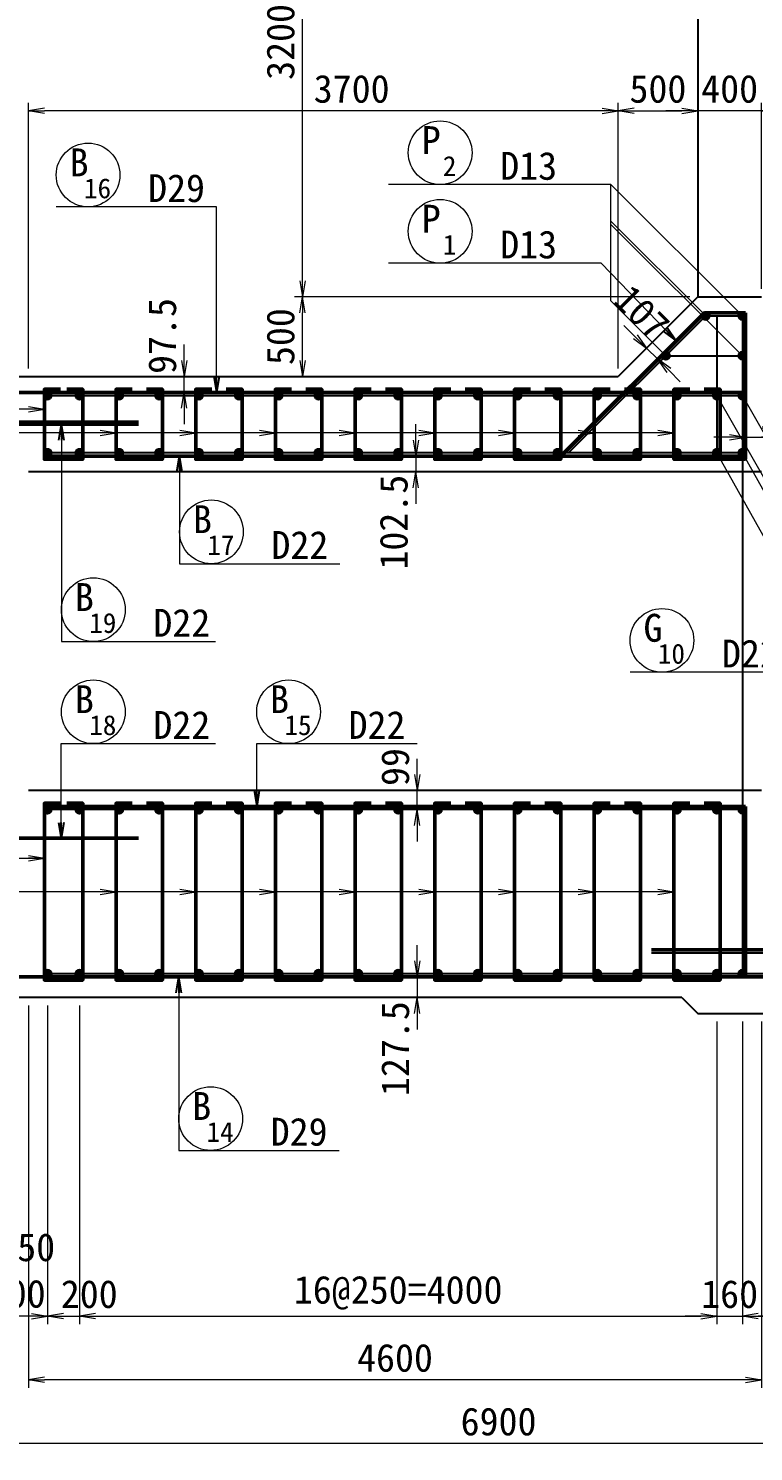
# Model space of a CAD drawing. Header units: millimetres. Extents: x 169470 to 758170, y -17820 to 11880.
# Drawn here: x 219356 to 223906, y -6167 to 2768 of the extents above; entities that cross this region are included whole.
import ezdxf
from ezdxf.enums import TextEntityAlignment as Align

# ---------------------------------------------------------------- set-up
doc = ezdxf.new("R2010")
doc.units = ezdxf.units.MM
doc.header["$LTSCALE"] = 50
doc.header["$PDSIZE"] = 300
doc.layers.get('Defpoints').update_dxf_attribs({"color": 151})
for name, color, linetype, lineweight in [('D-STR', 1, 'Continuous', 25), ('D-STR-DIM', 7, 'Continuous', 13), ('D-STR-HTXT', 7, 'Continuous', 13), ('D-STR-STR1', 2, 'Continuous', 50), ('D-STR-STR2', 6, 'Continuous', 50), ('D-STR-STR3', 4, 'Continuous', 50), ('D-STR-TXT', 7, 'Continuous', 13)]:
    doc.layers.add(name, color=color, linetype=linetype, lineweight=lineweight)
doc.styles.add('YOKO_GOTHIC', font='MS Gothic.ttf')
doc.dimstyles.new('S50', dxfattribs={"dimscale": 50, "dimtxt": 3.5, "dimasz": 2, "dimexe": 1, "dimexo": 1, "dimgap": 1, "dimtad": 1, "dimdec": 0, "dimzin": 1, "dimdsep": 46, "dimtxsty": 'YOKO_GOTHIC', "dimblk": 'OPEN', "dimcen": 0, "dimclrd": 256, "dimclre": 256, "dimclrt": 256, "dimaunit": 1, "dimadec": 3, "dimazin": 0, "dimtfac": 1, "dimtdec": 0, "dimtix": 1, "dimtmove": 2, "dimatfit": 3, "dimldrblk": 'OPEN', "dimfxl": 1, "dimlwd": -1, "dimlwe": -1, "dimarcsym": 2})

# ---------------------------------------------------------------- blocks, each defined once
blk = doc.blocks.new('0930-1')
at = {"layer": 'D-STR-STR2'}
for radius in [20, 10]:
    blk.add_circle((1654010.5, -311924.3), radius, dxfattribs=at)
blk = doc.blocks.new('_Open')
at = {"color": 0, "linetype": 'ByBlock', "lineweight": -2}
for p, q in [((-1, 0.167), (0, 0)), ((-1, -0.167), (0, 0)), ((0, 0), (-1, 0))]:
    blk.add_line(p, q, dxfattribs=at)
blk = doc.blocks.new('*D4593')
at = {"layer": 'D-STR-DIM', "transparency": 16777216}
for p, q in [((223456.1, 2250.7), (223356.1, 2250.7)), ((223556.1, 1133.5), (223556.1, 2300.7)), ((223956.1, 2250.7), (223556.1, 2250.7)), ((223956.1, 1133.5), (223956.1, 2300.7)), ((224056.1, 2250.7), (224156.1, 2250.7))]:
    blk.add_line(p, q, dxfattribs=at)
at = {"layer": 'Defpoints', "color": 0, "transparency": 16777216}
for p in [(223556.1, 2250.7), (223556.1, 1083.5), (223956.1, 1083.5)]:
    blk.add_point(p, dxfattribs=at)
at = {"layer": 'D-STR-DIM', "transparency": 16777216, "xscale": 100, "yscale": 100, "zscale": 100}
blk.add_blockref('_Open', (223556.1, 2250.7), dxfattribs=at)
at = {"layer": 'D-STR-DIM', "transparency": 16777216, "xscale": 100, "yscale": 100, "zscale": 100, "rotation": 180}
blk.add_blockref('_Open', (223956.1, 2250.7), dxfattribs=at)
at = {"layer": 'D-STR-DIM', "transparency": 16777216, "insert": (223756.1, 2388.2), "char_height": 175, "attachment_point": 5, "style": 'YOKO_GOTHIC'}
blk.add_mtext('400', dxfattribs=at)
blk = doc.blocks.new('*D4063')
at = {"layer": 'D-STR-DIM', "transparency": 16777216}
for p, q in [((219355.8, 633.5), (219355.8, 2300.7)), ((222956.1, 2250.7), (219455.8, 2250.7)), ((223056.1, 633.5), (223056.1, 2300.7))]:
    blk.add_line(p, q, dxfattribs=at)
at = {"layer": 'Defpoints', "color": 0, "transparency": 16777216}
for p in [(219355.8, 2250.7), (219355.8, 583.5), (223056.1, 583.5)]:
    blk.add_point(p, dxfattribs=at)
at = {"layer": 'D-STR-DIM', "transparency": 16777216, "xscale": 100, "yscale": 100, "zscale": 100, "rotation": 180}
blk.add_blockref('_Open', (219355.8, 2250.7), dxfattribs=at)
at = {"layer": 'D-STR-DIM', "transparency": 16777216, "xscale": 100, "yscale": 100, "zscale": 100}
blk.add_blockref('_Open', (223056.1, 2250.7), dxfattribs=at)
at = {"layer": 'D-STR-DIM', "transparency": 16777216, "insert": (221384.2, 2388.2), "char_height": 175, "attachment_point": 5, "style": 'YOKO_GOTHIC'}
blk.add_mtext('3700', dxfattribs=at)
blk = doc.blocks.new('*D4594')
at = {"layer": 'D-STR-DIM', "transparency": 16777216}
for p, q in [((223506.1, 1083.5), (221026, 1083.5)), ((221076, 683.5), (221076, 983.5))]:
    blk.add_line(p, q, dxfattribs=at)
at = {"layer": 'Defpoints', "color": 0, "transparency": 16777216}
for p in [(221076, 1083.5), (223556.1, 1083.5), (221076, 583.5)]:
    blk.add_point(p, dxfattribs=at)
at = {"layer": 'D-STR-DIM', "transparency": 16777216, "xscale": 100, "yscale": 100, "zscale": 100}
for p, rotation in [((221076, 1083.5), 90), ((221076, 583.5), 270)]:
    blk.add_blockref('_Open', p, dxfattribs=dict(at, rotation=rotation))
at = {"layer": 'D-STR-DIM', "transparency": 16777216, "insert": (220938.5, 833.5), "char_height": 175, "attachment_point": 5, "rotation": 90, "style": 'YOKO_GOTHIC'}
blk.add_mtext('500', dxfattribs=at)
blk = doc.blocks.new('*D4595')
at = {"layer": 'D-STR-DIM', "transparency": 16777216}
for p, q in [((222356.1, 4283.5), (221026, 4283.5)), ((221076, 1183.5), (221076, 4183.5)), ((223506.1, 1083.5), (221026, 1083.5))]:
    blk.add_line(p, q, dxfattribs=at)
at = {"layer": 'Defpoints', "color": 0, "transparency": 16777216}
for p in [(221076, 4283.5), (222406.1, 4283.5), (223556.1, 1083.5)]:
    blk.add_point(p, dxfattribs=at)
at = {"layer": 'D-STR-DIM', "transparency": 16777216, "xscale": 100, "yscale": 100, "zscale": 100}
for p, rotation in [((221076, 4283.5), 90), ((221076, 1083.5), 270)]:
    blk.add_blockref('_Open', p, dxfattribs=dict(at, rotation=rotation))
at = {"layer": 'D-STR-DIM', "transparency": 16777216, "insert": (220938.5, 2683.5), "char_height": 175, "attachment_point": 5, "rotation": 90, "style": 'YOKO_GOTHIC'}
blk.add_mtext('3200', dxfattribs=at)
blk = doc.blocks.new('*D4596')
at = {"layer": 'D-STR-DIM', "transparency": 16777216}
for p, q in [((223056.1, 633.5), (223056.1, 2300.7)), ((223156.1, 2250.7), (223456.1, 2250.7)), ((223556.1, 1133.5), (223556.1, 2300.7))]:
    blk.add_line(p, q, dxfattribs=at)
at = {"layer": 'Defpoints', "color": 0, "transparency": 16777216}
for p in [(223556.1, 2250.7), (223556.1, 1083.5), (223056.1, 583.5)]:
    blk.add_point(p, dxfattribs=at)
at = {"layer": 'D-STR-DIM', "transparency": 16777216, "xscale": 100, "yscale": 100, "zscale": 100, "rotation": 180}
blk.add_blockref('_Open', (223056.1, 2250.7), dxfattribs=at)
at = {"layer": 'D-STR-DIM', "transparency": 16777216, "xscale": 100, "yscale": 100, "zscale": 100}
blk.add_blockref('_Open', (223556.1, 2250.7), dxfattribs=at)
at = {"layer": 'D-STR-DIM', "transparency": 16777216, "insert": (223306.1, 2388.2), "char_height": 175, "attachment_point": 5, "style": 'YOKO_GOTHIC'}
blk.add_mtext('500', dxfattribs=at)
blk = doc.blocks.new('*D4597')
at = {"layer": 'D-STR-DIM', "transparency": 16777216}
for p, q in [((223163.8, 832.6), (223093.1, 903.3)), ((223234.5, 761.9), (223305.2, 691.2)), ((223375.9, 620.5), (223446.6, 549.7))]:
    blk.add_line(p, q, dxfattribs=at)
at = {"layer": 'Defpoints', "color": 0, "transparency": 16777216}
for p in [(223234.5, 761.9), (223305.2, 691.2), (223305.2, 691.2)]:
    blk.add_point(p, dxfattribs=at)
at = {"layer": 'D-STR-DIM', "transparency": 16777216, "xscale": 100, "yscale": 100, "zscale": 100}
for p, rotation in [((223234.5, 761.9), 315.0000000000006), ((223305.2, 691.2), 135.0000000000006)]:
    blk.add_blockref('_Open', p, dxfattribs=dict(at, rotation=rotation))
at = {"layer": 'D-STR-DIM', "transparency": 16777216, "insert": (223205, 985.8), "char_height": 175, "attachment_point": 5, "rotation": 315, "style": 'YOKO_GOTHIC'}
blk.add_mtext('107', dxfattribs=at)
blk = doc.blocks.new('*D4067')
at = {"layer": 'D-STR-DIM', "transparency": 16777216}
for p, q in [((223756.1, 201.8), (223656.1, 201.8)), ((223856.1, 201.8), (223956.1, 201.8)), ((224056.1, 201.8), (224156.1, 201.8))]:
    blk.add_line(p, q, dxfattribs=at)
at = {"layer": 'Defpoints', "color": 0, "transparency": 16777216}
for p in [(223856.1, 201.8), (223956.1, 201.8), (223956.1, 201.8)]:
    blk.add_point(p, dxfattribs=at)
at = {"layer": 'D-STR-DIM', "transparency": 16777216, "xscale": 100, "yscale": 100, "zscale": 100}
blk.add_blockref('_Open', (223856.1, 201.8), dxfattribs=at)
at = {"layer": 'D-STR-DIM', "transparency": 16777216, "xscale": 100, "yscale": 100, "zscale": 100, "rotation": 180}
blk.add_blockref('_Open', (223956.1, 201.8), dxfattribs=at)
at = {"layer": 'D-STR-DIM', "transparency": 16777216, "insert": (224243.9, 339.3), "char_height": 175, "attachment_point": 5, "style": 'YOKO_GOTHIC'}
blk.add_mtext('105.5', dxfattribs=at)
blk = doc.blocks.new('*D4068')
at = {"layer": 'D-STR-DIM', "transparency": 16777216}
for p, q in [((220334, 683.5), (220334, 783.5)), ((220334, 483.5), (220334, 583.5)), ((220334, 383.5), (220334, 283.5))]:
    blk.add_line(p, q, dxfattribs=at)
at = {"layer": 'Defpoints', "color": 0, "transparency": 16777216}
for p in [(220334, 583.5), (220334, 583.5), (220334, 483.5)]:
    blk.add_point(p, dxfattribs=at)
at = {"layer": 'D-STR-DIM', "transparency": 16777216, "xscale": 100, "yscale": 100, "zscale": 100}
for p, rotation in [((220334, 583.5), 270), ((220334, 483.5), 90)]:
    blk.add_blockref('_Open', p, dxfattribs=dict(at, rotation=rotation))
at = {"layer": 'D-STR-DIM', "transparency": 16777216, "insert": (220196.5, 837.3), "char_height": 175, "attachment_point": 5, "rotation": 90, "style": 'YOKO_GOTHIC'}
blk.add_mtext('97.5', dxfattribs=at)
blk = doc.blocks.new('*D4598')
at = {"layer": 'D-STR-DIM', "transparency": 16777216}
for p, q in [((221786.6, 183.5), (221786.6, 283.5)), ((221786.6, 83.5), (221786.6, -16.5)), ((221786.6, -116.5), (221786.6, -216.5))]:
    blk.add_line(p, q, dxfattribs=at)
at = {"layer": 'Defpoints', "color": 0, "transparency": 16777216}
for p in [(221786.6, 83.5), (221786.6, -16.5), (221786.6, -16.5)]:
    blk.add_point(p, dxfattribs=at)
at = {"layer": 'D-STR-DIM', "transparency": 16777216, "xscale": 100, "yscale": 100, "zscale": 100}
for p, rotation in [((221786.6, 83.5), 270), ((221786.6, -16.5), 90)]:
    blk.add_blockref('_Open', p, dxfattribs=dict(at, rotation=rotation))
at = {"layer": 'D-STR-DIM', "transparency": 16777216, "insert": (221649.1, -331.6), "char_height": 175, "attachment_point": 5, "rotation": 90, "style": 'YOKO_GOTHIC'}
blk.add_mtext('102.5', dxfattribs=at)
blk = doc.blocks.new('*D4079')
at = {"layer": 'D-STR-DIM', "transparency": 16777216}
for p, q in [((218855.8, -3366.5), (218855.8, -6166.5)), ((225756.1, -3366.5), (225756.1, -6166.5)), ((225656.1, -6116.5), (218955.8, -6116.5))]:
    blk.add_line(p, q, dxfattribs=at)
at = {"layer": 'Defpoints', "color": 0, "transparency": 16777216}
for p in [(218855.8, -3316.5), (225756.1, -3316.5), (218855.8, -6116.5)]:
    blk.add_point(p, dxfattribs=at)
at = {"layer": 'D-STR-DIM', "transparency": 16777216, "xscale": 100, "yscale": 100, "zscale": 100, "rotation": 180}
blk.add_blockref('_Open', (218855.8, -6116.5), dxfattribs=at)
at = {"layer": 'D-STR-DIM', "transparency": 16777216, "xscale": 100, "yscale": 100, "zscale": 100}
blk.add_blockref('_Open', (225756.1, -6116.5), dxfattribs=at)
at = {"layer": 'D-STR-DIM', "transparency": 16777216, "insert": (222306, -5979), "char_height": 175, "attachment_point": 5, "style": 'YOKO_GOTHIC'}
blk.add_mtext('6900', dxfattribs=at)
blk = doc.blocks.new('*D4082')
at = {"layer": 'D-STR-DIM', "transparency": 16777216}
for p, q in [((219355.8, -3366.5), (219355.8, -5766.5)), ((223956.1, -3466.5), (223956.1, -5766.5)), ((223856.1, -5716.5), (219455.8, -5716.5))]:
    blk.add_line(p, q, dxfattribs=at)
at = {"layer": 'Defpoints', "color": 0, "transparency": 16777216}
for p in [(219355.8, -3316.5), (223956.1, -3416.5), (219355.8, -5716.5)]:
    blk.add_point(p, dxfattribs=at)
at = {"layer": 'D-STR-DIM', "transparency": 16777216, "xscale": 100, "yscale": 100, "zscale": 100, "rotation": 180}
blk.add_blockref('_Open', (219355.8, -5716.5), dxfattribs=at)
at = {"layer": 'D-STR-DIM', "transparency": 16777216, "xscale": 100, "yscale": 100, "zscale": 100}
blk.add_blockref('_Open', (223956.1, -5716.5), dxfattribs=at)
at = {"layer": 'D-STR-DIM', "transparency": 16777216, "insert": (221656, -5579), "char_height": 175, "attachment_point": 5, "style": 'YOKO_GOTHIC'}
blk.add_mtext('4600', dxfattribs=at)
blk = doc.blocks.new('*D4083')
at = {"layer": 'D-STR-DIM', "transparency": 16777216}
for p, q in [((219475.8, -3366.5), (219475.8, -5366.5)), ((219675.8, -3366.5), (219675.8, -5366.5)), ((219375.8, -5316.5), (219275.8, -5316.5)), ((219475.8, -5316.5), (219675.8, -5316.5)), ((219775.8, -5316.5), (219875.8, -5316.5))]:
    blk.add_line(p, q, dxfattribs=at)
at = {"layer": 'Defpoints', "color": 0, "transparency": 16777216}
for p in [(219475.8, -3316.5), (219675.8, -3316.5), (219675.8, -5316.5)]:
    blk.add_point(p, dxfattribs=at)
at = {"layer": 'D-STR-DIM', "transparency": 16777216, "xscale": 100, "yscale": 100, "zscale": 100}
blk.add_blockref('_Open', (219475.8, -5316.5), dxfattribs=at)
at = {"layer": 'D-STR-DIM', "transparency": 16777216, "xscale": 100, "yscale": 100, "zscale": 100, "rotation": 180}
blk.add_blockref('_Open', (219675.8, -5316.5), dxfattribs=at)
at = {"layer": 'D-STR-DIM', "transparency": 16777216, "insert": (219737.2, -5179), "char_height": 175, "attachment_point": 5, "style": 'YOKO_GOTHIC'}
blk.add_mtext('200', dxfattribs=at)
blk = doc.blocks.new('*D4084')
at = {"layer": 'D-STR-DIM', "transparency": 16777216}
for p, q in [((219675.8, -3366.5), (219675.8, -5366.5)), ((223676.1, -3466.5), (223676.1, -5366.5)), ((219775.8, -5316.5), (223576.1, -5316.5))]:
    blk.add_line(p, q, dxfattribs=at)
at = {"layer": 'Defpoints', "color": 0, "transparency": 16777216}
for p in [(219675.8, -3316.5), (223676.1, -3416.5), (223676.1, -5316.5)]:
    blk.add_point(p, dxfattribs=at)
at = {"layer": 'D-STR-DIM', "transparency": 16777216, "xscale": 100, "yscale": 100, "zscale": 100, "rotation": 180}
blk.add_blockref('_Open', (219675.8, -5316.5), dxfattribs=at)
at = {"layer": 'D-STR-DIM', "transparency": 16777216, "xscale": 100, "yscale": 100, "zscale": 100}
blk.add_blockref('_Open', (223676.1, -5316.5), dxfattribs=at)
at = {"layer": 'D-STR-DIM', "transparency": 16777216, "insert": (221676, -5169.7), "char_height": 175, "attachment_point": 5, "style": 'YOKO_GOTHIC'}
blk.add_mtext('16@250=4000', dxfattribs=at)
blk = doc.blocks.new('*D4085')
at = {"layer": 'D-STR-DIM', "transparency": 16777216}
for p, q in [((223676.1, -3466.5), (223676.1, -5366.5)), ((223836.1, -3466.5), (223836.1, -5366.5)), ((223576.1, -5316.5), (223476.1, -5316.5)), ((223676.1, -5316.5), (223836.1, -5316.5)), ((223936.1, -5316.5), (224036.1, -5316.5))]:
    blk.add_line(p, q, dxfattribs=at)
at = {"layer": 'Defpoints', "color": 0, "transparency": 16777216}
for p in [(223676.1, -3416.5), (223836.1, -3416.5), (223836.1, -5316.5)]:
    blk.add_point(p, dxfattribs=at)
at = {"layer": 'D-STR-DIM', "transparency": 16777216, "xscale": 100, "yscale": 100, "zscale": 100}
blk.add_blockref('_Open', (223676.1, -5316.5), dxfattribs=at)
at = {"layer": 'D-STR-DIM', "transparency": 16777216, "xscale": 100, "yscale": 100, "zscale": 100, "rotation": 180}
blk.add_blockref('_Open', (223836.1, -5316.5), dxfattribs=at)
at = {"layer": 'D-STR-DIM', "transparency": 16777216, "insert": (223756.1, -5179), "char_height": 175, "attachment_point": 5, "style": 'YOKO_GOTHIC'}
blk.add_mtext('160', dxfattribs=at)
blk = doc.blocks.new('*D4087')
at = {"layer": 'D-STR-DIM', "transparency": 16777216}
for p, q in [((218975.8, -3366.5), (218975.8, -5366.5)), ((219475.8, -3366.5), (219475.8, -5366.5)), ((218875.8, -5316.5), (218775.8, -5316.5)), ((219475.8, -5316.5), (218975.8, -5316.5)), ((219575.8, -5316.5), (219675.8, -5316.5))]:
    blk.add_line(p, q, dxfattribs=at)
at = {"layer": 'Defpoints', "color": 0, "transparency": 16777216}
for p in [(218975.8, -3316.5), (219475.8, -3316.5), (218975.8, -5316.5)]:
    blk.add_point(p, dxfattribs=at)
at = {"layer": 'D-STR-DIM', "transparency": 16777216, "xscale": 100, "yscale": 100, "zscale": 100}
blk.add_blockref('_Open', (218975.8, -5316.5), dxfattribs=at)
at = {"layer": 'D-STR-DIM', "transparency": 16777216, "xscale": 100, "yscale": 100, "zscale": 100, "rotation": 180}
blk.add_blockref('_Open', (219475.8, -5316.5), dxfattribs=at)
at = {"layer": 'D-STR-DIM', "transparency": 16777216, "insert": (219225.8, -5031), "char_height": 175, "attachment_point": 5, "style": 'YOKO_GOTHIC'}
blk.add_mtext('2@250\\P=500', dxfattribs=at)
blk = doc.blocks.new('*D4088')
at = {"layer": 'D-STR-DIM', "transparency": 16777216}
for p, q in [((224736.1, -3366.5), (224736.1, -5366.5)), ((223836.1, -3466.5), (223836.1, -5366.5)), ((224636.1, -5316.5), (223936.1, -5316.5))]:
    blk.add_line(p, q, dxfattribs=at)
at = {"layer": 'Defpoints', "color": 0, "transparency": 16777216}
for p in [(224736.1, -3316.5), (223836.1, -3416.5), (223836.1, -5316.5)]:
    blk.add_point(p, dxfattribs=at)
at = {"layer": 'D-STR-DIM', "transparency": 16777216, "xscale": 100, "yscale": 100, "zscale": 100, "rotation": 180}
blk.add_blockref('_Open', (223836.1, -5316.5), dxfattribs=at)
at = {"layer": 'D-STR-DIM', "transparency": 16777216, "xscale": 100, "yscale": 100, "zscale": 100}
blk.add_blockref('_Open', (224736.1, -5316.5), dxfattribs=at)
at = {"layer": 'D-STR-DIM', "transparency": 16777216, "insert": (224286.1, -5031), "char_height": 175, "attachment_point": 5, "style": 'YOKO_GOTHIC'}
blk.add_mtext('4@225\\P=900', dxfattribs=at)
blk = doc.blocks.new('*D3121')
at = {"layer": 'D-STR-DIM', "transparency": 16777216}
for p, q in [((221795.9, -3086.5), (221795.9, -2986.5)), ((221795.9, -3186.5), (221795.9, -3316.5)), ((221798, -3186.5), (221845.9, -3186.5)), ((221798, -3316.5), (221845.9, -3316.5)), ((221795.9, -3416.5), (221795.9, -3516.5))]:
    blk.add_line(p, q, dxfattribs=at)
at = {"layer": 'Defpoints', "color": 0, "transparency": 16777216}
for p in [(221748, -3186.5), (221748, -3316.5), (221795.9, -3316.5)]:
    blk.add_point(p, dxfattribs=at)
at = {"layer": 'D-STR-DIM', "transparency": 16777216, "xscale": 100, "yscale": 100, "zscale": 100}
for p, rotation in [((221795.9, -3186.5), 270), ((221795.9, -3316.5), 90)]:
    blk.add_blockref('_Open', p, dxfattribs=dict(at, rotation=rotation))
at = {"layer": 'D-STR-DIM', "transparency": 16777216, "insert": (221658.4, -3636.9), "char_height": 175, "attachment_point": 5, "rotation": 90, "style": 'YOKO_GOTHIC'}
blk.add_mtext('127.5', dxfattribs=at)
blk = doc.blocks.new('*D4537')
at = {"layer": 'D-STR-DIM', "transparency": 16777216}
for p, q in [((221795.9, -1916.5), (221795.9, -1816.5)), ((221795.9, -2136.5), (221795.9, -2016.5)), ((221795.9, -2236.5), (221795.9, -2336.5))]:
    blk.add_line(p, q, dxfattribs=at)
at = {"layer": 'Defpoints', "color": 0, "transparency": 16777216}
for p in [(221795.9, -2016.5), (221795.9, -2016.5), (221795.9, -2136.5)]:
    blk.add_point(p, dxfattribs=at)
at = {"layer": 'D-STR-DIM', "transparency": 16777216, "xscale": 100, "yscale": 100, "zscale": 100}
for p, rotation in [((221795.9, -2016.5), 270), ((221795.9, -2136.5), 90)]:
    blk.add_blockref('_Open', p, dxfattribs=dict(at, rotation=rotation))
at = {"layer": 'D-STR-DIM', "transparency": 16777216, "insert": (221658.4, -1868.7), "char_height": 175, "attachment_point": 5, "rotation": 90, "style": 'YOKO_GOTHIC'}
blk.add_mtext('99', dxfattribs=at)

msp = doc.modelspace()

# ---------------------------------------------------------------- linework, layer by layer
at = {"layer": 'D-STR'}
for p, q in [((223556.11, 4283.49), (223556.11, 1083.49)), ((223556.11, 1083.49), (223056.11, 583.49)), ((223556.11, 1083.49), (223956.11, 1083.49)), ((218855.82, 583.49), (223056.11, 583.49)), ((223956.11, -16.51), (219355.82, -16.51)), ((223956.11, -2016.51), (219355.82, -2016.51)), ((223456.11, -3316.51), (218855.82, -3316.51)), ((223456.11, -3316.51), (223556.11, -3416.51)), ((223556.11, -3416.51), (224156.11, -3416.51))]:
    msp.add_line(p, q, dxfattribs=at)
at = {"layer": 'D-STR-HTXT'}
for p, q in [((223011.48, 1788.12), (221615.19, 1788.12)), ((223011.48, 1057.83), (223011.48, 1788.12)), ((223836.11, 963.49), (223011.48, 1788.12)), ((220536.69, 1648.26), (219530.13, 1648.26)), ((223605.82, 963.49), (223011.48, 1557.83)), ((223836.11, 713.49), (223011.48, 1538.12)), ((222949.58, 1294.51), (221615.19, 1294.51)), ((223355.82, 713.49), (223011.48, 1057.83)), ((224200.96, -456), (223676.11, 463.49)), ((224360.96, -456), (223836.11, 463.49)), ((219456.11, 377.58), (218689.03, 377.58)), ((223406.11, 229.02), (218531.21, 229.02)), ((224311.05, -1033.03), (223676.11, 103.49)), ((224471.05, -1033.03), (223836.11, 103.49)), ((220303.96, -592.17), (221310.52, -592.17)), ((224137.97, -1273.87), (223131.41, -1273.87)), ((220788.02, -1722.17), (221794.59, -1722.17)), ((218774.91, -2440.37), (219456.11, -2440.37)), ((223406.11, -2651.51), (218531.21, -2651.51)), ((220299.34, -4276.17), (221305.91, -4276.17))]:
    msp.add_line(p, q, dxfattribs=at)
for centre in [(221939.69, 1988.12), (221939.69, 1494.51)]:
    msp.add_circle(centre, 200, dxfattribs=at)
at = {"layer": 'D-STR-HTXT', "color": 1}
for centre in [(219730.13, 1848.26), (220503.96, -392.17), (219763.12, -880.82), (223331.41, -1073.87), (219763.12, -1522.17), (220988.02, -1522.17), (220499.34, -4076.17)]:
    msp.add_circle(centre, 200, dxfattribs=at)
at = {"layer": 'D-STR-STR1'}
for p, q in [((222677.53, 63.49), (223597.53, 983.49)), ((223597.53, 983.49), (223856.11, 983.49)), ((223856.11, 983.49), (223856.11, 63.49)), ((223836.11, 483.49), (218975.82, 483.49)), ((218975.82, 283.49), (220045.82, 283.49)), ((223836.11, 83.49), (219455.82, 83.49)), ((222677.53, 63.49), (222482.53, 63.49)), ((223856.11, 63.49), (223661.11, 63.49)), ((223856.11, -2116.51), (219456.11, -2116.51)), ((223856.11, -2116.51), (223856.11, -3186.51)), ((218975.82, -2316.51), (220045.82, -2316.51)), ((223266.11, -3016.51), (225546.11, -3016.51)), ((225646.11, -3186.51), (218975.82, -3186.51))]:
    msp.add_line(p, q, dxfattribs=at)
at = {"layer": 'D-STR-STR3'}
for points in [[(219596.11, 503.49), (219696.11, 503.49), (219696.11, 63.49), (219456.11, 63.49), (219456.11, 503.49), (219556.11, 503.49)], [(220096.11, 503.49), (220196.11, 503.49), (220196.11, 63.49), (219906.11, 63.49), (219906.11, 503.49), (220006.11, 503.49)], [(220596.11, 503.49), (220696.11, 503.49), (220696.11, 63.49), (220406.11, 63.49), (220406.11, 503.49), (220506.11, 503.49)], [(221096.11, 503.49), (221196.11, 503.49), (221196.11, 63.49), (220906.11, 63.49), (220906.11, 503.49), (221006.11, 503.49)], [(221596.11, 503.49), (221696.11, 503.49), (221696.11, 63.49), (221406.11, 63.49), (221406.11, 503.49), (221506.11, 503.49)], [(222096.11, 503.49), (222196.11, 503.49), (222196.11, 63.49), (221906.11, 63.49), (221906.11, 503.49), (222006.11, 503.49)], [(222596.11, 503.49), (222696.11, 503.49), (222696.11, 63.49), (222406.11, 63.49), (222406.11, 503.49), (222506.11, 503.49)], [(223096.11, 503.49), (223196.11, 503.49), (223196.11, 63.49), (222906.11, 63.49), (222906.11, 503.49), (223006.11, 503.49)], [(223596.11, 503.49), (223696.11, 503.49), (223696.11, 63.49), (223406.11, 63.49), (223406.11, 503.49), (223506.11, 503.49)], [(219596.11, -2096.51), (219696.11, -2096.51), (219696.11, -3206.51), (219456.11, -3206.51), (219456.11, -2096.51), (219556.11, -2096.51)], [(220096.11, -2096.51), (220196.11, -2096.51), (220196.11, -3206.51), (219906.11, -3206.51), (219906.11, -2096.51), (220006.11, -2096.51)], [(220596.11, -2096.51), (220696.11, -2096.51), (220696.11, -3206.51), (220406.11, -3206.51), (220406.11, -2096.51), (220506.11, -2096.51)], [(221096.11, -2096.51), (221196.11, -2096.51), (221196.11, -3206.51), (220906.11, -3206.51), (220906.11, -2096.51), (221006.11, -2096.51)], [(221596.11, -2096.51), (221696.11, -2096.51), (221696.11, -3206.51), (221406.11, -3206.51), (221406.11, -2096.51), (221506.11, -2096.51)], [(222096.11, -2096.51), (222196.11, -2096.51), (222196.11, -3206.51), (221906.11, -3206.51), (221906.11, -2096.51), (222006.11, -2096.51)], [(222596.11, -2096.51), (222696.11, -2096.51), (222696.11, -3206.51), (222406.11, -3206.51), (222406.11, -2096.51), (222506.11, -2096.51)], [(223096.11, -2096.51), (223196.11, -2096.51), (223196.11, -3206.51), (222906.11, -3206.51), (222906.11, -2096.51), (223006.11, -2096.51)], [(223596.11, -2096.51), (223696.11, -2096.51), (223696.11, -3206.51), (223406.11, -3206.51), (223406.11, -2096.51), (223506.11, -2096.51)]]:
    msp.add_lwpolyline(points, dxfattribs=at)
at = {"layer": 'Defpoints'}
for p, q in [((223605.82, 963.49), (222745.82, 103.49)), ((223605.82, 963.49), (223836.11, 963.49)), ((223676.11, 963.49), (223676.11, 103.49)), ((223836.11, 963.49), (223836.11, -3166.51)), ((223355.82, 713.49), (223836.11, 713.49)), ((219456.11, 463.49), (223836.11, 463.49)), ((218975.82, 303.49), (220045.82, 303.49)), ((223836.11, 103.49), (219456.11, 103.49)), ((223836.11, -2136.51), (219456.11, -2136.51)), ((225546.11, -3036.51), (223266.11, -3036.51)), ((225626.11, -3166.51), (219456.11, -3166.51))]:
    msp.add_line(p, q, dxfattribs=at)

# ---------------------------------------------------------------- block references
at = {"layer": 'D-STR-HTXT', "xscale": -100, "yscale": 100, "zscale": 100, "rotation": 180}
for p in [(219456.11, 377.58), (219906.11, 229.02), (220406.11, 229.02), (220906.11, 229.02), (221406.11, 229.02), (221906.11, 229.02), (222406.11, 229.02), (222906.11, 229.02), (223406.11, 229.02), (219456.11, -2440.37), (219906.11, -2651.51), (220406.11, -2651.51), (220906.11, -2651.51), (221406.11, -2651.51), (221906.11, -2651.51), (222406.11, -2651.51), (222906.11, -2651.51), (223406.11, -2651.51)]:
    msp.add_blockref('_Open', p, dxfattribs=at)
at = {"layer": 'D-STR-STR2', "xscale": -1, "rotation": 180}
for p in [(-1430404.66, -310960.81), (-1430174.37, -310960.81), (-1430654.66, -311210.81), (-1430174.37, -311210.81), (-1434534.66, -311460.81), (-1434334.37, -311460.81), (-1434084.37, -311460.81), (-1433834.37, -311460.81), (-1433584.37, -311460.81), (-1433334.37, -311460.81), (-1433084.37, -311460.81), (-1432834.37, -311460.81), (-1432584.37, -311460.81), (-1432334.37, -311460.81), (-1432084.37, -311460.81), (-1431834.37, -311460.81), (-1431584.37, -311460.81), (-1431334.37, -311460.81), (-1431084.37, -311460.81), (-1430834.37, -311460.81), (-1430584.37, -311460.81), (-1430334.37, -311460.81), (-1430174.37, -311460.81), (-1434534.66, -311820.81), (-1434334.37, -311820.81), (-1434084.37, -311820.81), (-1433834.37, -311820.81), (-1433584.37, -311820.81), (-1433334.37, -311820.81), (-1433084.37, -311820.81), (-1432834.37, -311820.81), (-1432584.37, -311820.81), (-1432334.37, -311820.81), (-1432084.37, -311820.81), (-1431834.37, -311820.81), (-1431584.37, -311820.81), (-1431334.37, -311820.81), (-1431084.37, -311820.81), (-1430834.37, -311820.81), (-1430584.37, -311820.81), (-1430334.37, -311820.81), (-1430174.37, -311820.81), (-1434534.66, -314060.81), (-1434334.37, -314060.81), (-1434084.37, -314060.81), (-1433834.37, -314060.81), (-1433584.37, -314060.81), (-1433334.37, -314060.81), (-1433084.37, -314060.81), (-1432834.37, -314060.81), (-1432584.37, -314060.81), (-1432334.37, -314060.81), (-1432084.37, -314060.81), (-1431834.37, -314060.81), (-1431584.37, -314060.81), (-1431334.37, -314060.81), (-1431084.37, -314060.81), (-1430834.37, -314060.81), (-1430584.37, -314060.81), (-1430334.37, -314060.81), (-1430174.37, -314060.81), (-1434534.66, -315090.81), (-1434334.37, -315090.81), (-1434084.37, -315090.81), (-1433834.37, -315090.81), (-1433584.37, -315090.81), (-1433334.37, -315090.81), (-1433084.37, -315090.81), (-1432834.37, -315090.81), (-1432584.37, -315090.81), (-1432334.37, -315090.81), (-1432084.37, -315090.81), (-1431834.37, -315090.81), (-1431584.37, -315090.81), (-1431334.37, -315090.81), (-1431084.37, -315090.81), (-1430834.37, -315090.81), (-1430584.37, -315090.81), (-1430334.37, -315090.81), (-1430174.37, -315090.81)]:
    msp.add_blockref('0930-1', p, dxfattribs=at)

# ---------------------------------------------------------------- texts
at = {"layer": 'D-STR-TXT', "style": 'YOKO_GOTHIC'}
for s, height, p in [('P', 175, (221883.41, 1979.81)), ('2', 125, (221999.07, 1842)), ('P', 175, (221883.41, 1486.19)), ('1', 125, (221999.07, 1348.39))]:
    msp.add_text(s, height=height, dxfattribs=at).set_placement(p, align=Align.CENTER)
at = {"layer": 'D-STR-TXT', "color": 1, "style": 'YOKO_GOTHIC'}
for s, height, p in [('B', 175, (219673.85, 1839.95)), ('16', 125, (219789.51, 1702.14)), ('B', 175, (220447.68, -400.48)), ('17', 125, (220563.34, -538.29)), ('B', 175, (219706.85, -889.13)), ('19', 125, (219822.51, -1026.94)), ('G', 175, (223275.14, -1082.19)), ('10', 125, (223390.8, -1219.99)), ('B', 175, (219706.85, -1530.48)), ('B', 175, (220931.75, -1530.48)), ('18', 125, (219822.51, -1668.29)), ('15', 125, (221047.41, -1668.29)), ('B', 175, (220443.07, -4084.48)), ('14', 125, (220558.73, -4222.29))]:
    msp.add_text(s, height=height, dxfattribs=at).set_placement(p, align=Align.CENTER)
at = {"layer": 'D-STR-TXT', "style": 'YOKO_GOTHIC'}
for p in [(222316.21, 1818.12), (222316.21, 1324.51)]:
    msp.add_text('D13', height=175, dxfattribs=at).set_placement(p)
at = {"layer": 'D-STR-TXT', "color": 1, "style": 'YOKO_GOTHIC'}
for s, p in [('D29', (220106.65, 1678.26)), ('D22', (220880.48, -562.17)), ('D22', (220139.64, -1050.82)), ('D22', (223707.93, -1243.87)), ('D22', (220139.64, -1692.17)), ('D22', (221364.54, -1692.17)), ('D29', (220875.86, -4246.17))]:
    msp.add_text(s, height=175, dxfattribs=at).set_placement(p)

# ---------------------------------------------------------------- dimensions: what is measured, and where the dimension line sits
at = {"layer": 'D-STR-DIM'}
for base, p1, p2, angle, picture, middle in [((221076.03, 4283.49), (223556.11, 1083.49), (222406.11, 4283.49), 90, '*D4595', (220938.53, 2683.49)), ((221076.03, 1083.49), (221076.03, 583.49), (223556.11, 1083.49), 90, '*D4594', (220938.53, 833.49)), ((218855.82, -6116.51), (225756.11, -3316.51), (218855.82, -3316.51), 180, '*D4079', (222305.96, -5979.01)), ((219355.82, -5716.51), (223956.11, -3416.51), (219355.82, -3316.51), 180, '*D4082', (221655.96, -5579.01)), ((223836.11, -5316.51), (223676.11, -3416.51), (223836.11, -3416.51), 180, '*D4085', (223756.11, -5179.01))]:
    dim = msp.add_linear_dim(base=base, p1=p1, p2=p2, angle=angle, dimstyle='S50', dxfattribs=at)
    dim.commit()
    dim.dimension.update_dxf_attribs({"geometry": picture, "text_midpoint": middle})
dim = msp.add_linear_dim(base=(219355.82, 2250.73), p1=(223056.11, 583.49), p2=(219355.82, 583.49), dimstyle='S50', dxfattribs=at)
dim.commit()
dim.dimension.update_dxf_attribs({"geometry": '*D4063', "text_midpoint": (221384.22, 2388.23), "dimtype": 160})
for p1, picture, middle in [((223056.11, 583.49), '*D4596', (223306.11, 2388.23)), ((223956.11, 1083.49), '*D4593', (223756.11, 2388.23))]:
    dim = msp.add_linear_dim(base=(223556.11, 2250.73), p1=p1, p2=(223556.11, 1083.49), dimstyle='S50', dxfattribs=at)
    dim.commit()
    dim.dimension.update_dxf_attribs({"geometry": picture, "text_midpoint": middle})
for base, p1, p2, angle, text, picture, middle in [((223305.21, 691.17), (223234.5, 761.88), (223305.21, 691.17), 315, '107', '*D4597', (223205.04, 985.79)), ((220334.03, 583.49), (220334.03, 483.49), (220334.03, 583.49), 90, '97.5', '*D4068', (220196.53, 837.31)), ((221786.63, -16.51), (221786.63, 83.49), (221786.63, -16.51), 90, '102.5', '*D4598', (221649.13, -331.58)), ((221795.92, -2016.51), (221795.92, -2136.51), (221795.92, -2016.51), 90, '99', '*D4537', (221658.42, -1868.74)), ((221795.92, -3316.51), (221747.97, -3186.51), (221747.97, -3316.51), 90, '127.5', '*D3121', (221658.42, -3636.86))]:
    dim = msp.add_linear_dim(base=base, p1=p1, p2=p2, angle=angle, text=text, dimstyle='S50', dxfattribs=at)
    dim.commit()
    dim.dimension.update_dxf_attribs({"geometry": picture, "text_midpoint": middle, "dimtype": 160})
dim = msp.add_linear_dim(base=(223956.11, 201.83), p1=(223856.11, 201.83), p2=(223956.11, 201.83), text='105.5', dimstyle='S50', dxfattribs=at)
dim.commit()
dim.dimension.update_dxf_attribs({"geometry": '*D4067', "text_midpoint": (224243.87, 339.33), "dimtype": 160})
for base, p1, p2, text, picture, middle in [((218975.82, -5316.51), (219475.82, -3316.51), (218975.82, -3316.51), '2@250\\P=<>', '*D4087', (219225.82, -5030.95)), ((223676.11, -5316.51), (219675.82, -3316.51), (223676.11, -3416.51), '16@250=<>', '*D4084', (221675.96, -5169.68)), ((223836.11, -5316.51), (224736.11, -3316.51), (223836.11, -3416.51), '4@225\\P=<>', '*D4088', (224286.11, -5030.95))]:
    dim = msp.add_linear_dim(base=base, p1=p1, p2=p2, angle=180, text=text, dimstyle='S50', dxfattribs=at)
    dim.commit()
    dim.dimension.update_dxf_attribs({"geometry": picture, "text_midpoint": middle})
dim = msp.add_linear_dim(base=(219675.82, -5316.51), p1=(219475.82, -3316.51), p2=(219675.82, -3316.51), angle=180, dimstyle='S50', dxfattribs=at)
dim.commit()
dim.dimension.update_dxf_attribs({"geometry": '*D4083', "text_midpoint": (219737.16, -5179.01), "dimtype": 160})

# ---------------------------------------------------------------- leaders
at = {"layer": 'D-STR-HTXT'}
for points in [[(220536.69, 483.49), (220536.69, 1648.26)], [(223421.62, 807.58), (222949.58, 1294.51)], [(220303.96, 83.49), (220303.96, -592.17)], [(220788.02, -2116.51), (220788.02, -1722.17)], [(220299.34, -3186.51), (220299.34, -4276.17)]]:
    msp.add_leader(points, dimstyle='S50', dxfattribs=at)
for points in [[(219563.12, 283.49), (219563.12, -1080.82), (220530.6, -1080.82)], [(219561.36, -2316.51), (219561.36, -1722.17), (220530.6, -1722.17)]]:
    msp.add_leader(points, dimstyle='S50', override={"dimgap": 1, "dimtad": 0}, dxfattribs=at)

doc.saveas('drawing.dxf')
